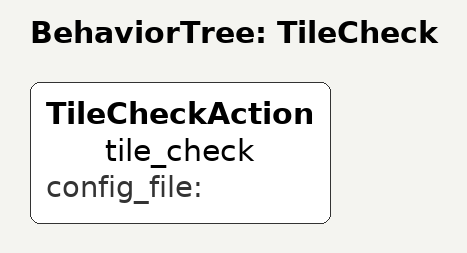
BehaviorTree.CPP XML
<root main_tree_to_execute="TileCheck">
  <BehaviorTree ID="TileCheck">
    <TileCheckAction name="tile_check" config_file=""/>
  </BehaviorTree>
</root>
